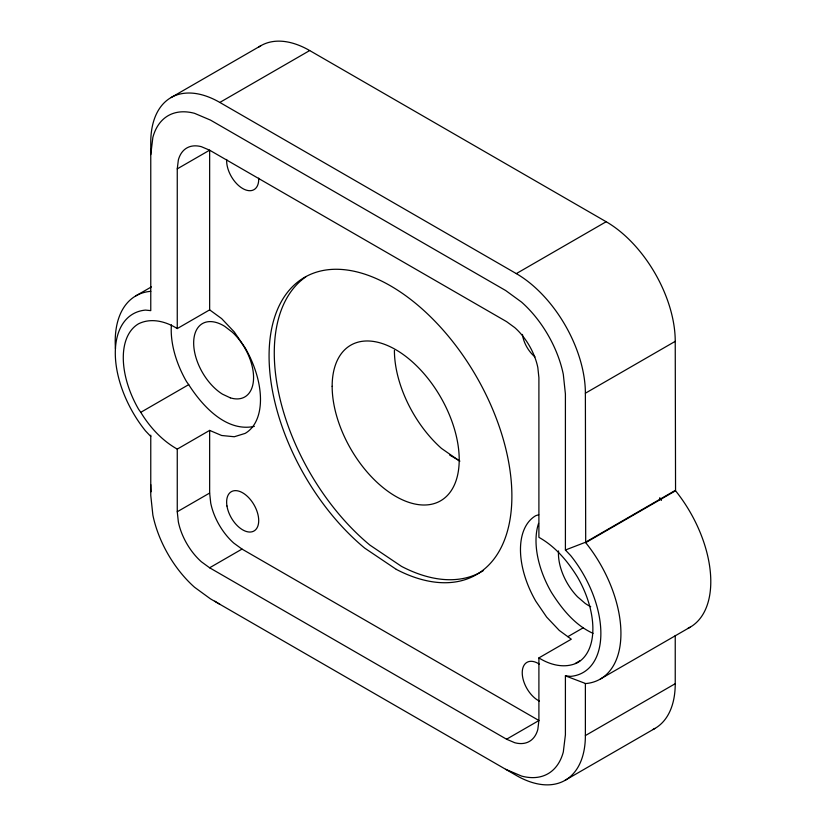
<?xml version="1.0" encoding="UTF-8"?>
<svg xmlns="http://www.w3.org/2000/svg" width="826" height="826" viewBox="0 0 826 826"><rect width="100%" height="100%" fill="white"/><g stroke="black" fill="none" stroke-linecap="round" stroke-linejoin="round"><path stroke-width="1.24" d="M150.766 154.586L152.862 137.415A83.426 48.166 60 0 1 194.575 113.338L210.496 120.1L505.677 290.525L521.598 302.14A83.426 48.166 60 0 1 563.311 374.385L565.407 393.981L565.407 550.013L570.673 555.578A85.408 49.312 60 0 1 570.673 676.36L565.407 675.844L565.407 734.82L563.311 751.99A83.426 48.166 60 0 1 521.598 776.079L505.677 769.305M177.26 168.865L209.649 150.167L209.649 309.864L177.26 328.572L177.26 168.865L178.344 160.007A46.122 26.628 60 0 1 201.399 146.698L209.618 150.187L506.555 321.624L514.763 327.612A46.122 26.628 60 0 1 537.829 367.56L538.903 377.668L538.903 537.334C555.351 546.502 567.761 561.288 577.529 577.147A74.103 42.787 60 0 1 577.529 662.71C564.891 668.823 550.271 665.095 538.903 657.899L571.303 639.2L559.305 630.455L546.667 617.105L535.816 601.225A74.103 42.787 60 0 1 535.816 515.661L538.717 514.763M170.992 97.592L260.851 45.719M150.766 436.458L145.49 430.883A85.408 49.312 60 0 1 145.49 310.101L150.766 310.628L150.766 142.309A97.664 56.385 60 0 1 219.83 102.434L309.688 50.551L606.17 221.729A97.664 56.385 60 0 1 675.234 341.345L675.554 490.768A99.647 57.531 60 0 1 687.944 628.359M135.846 295.863L151.385 286.901M177.26 328.572C165.902 321.459 151.272 317.514 138.634 323.751A74.103 42.787 60 0 0 138.634 409.324L140.781 412.319L188.71 384.648C202.401 406.072 226.303 432.359 254.356 426.381M140.781 412.319C149.816 427.218 162.01 440.526 177.26 449.107L209.649 430.398L221.647 435.498L234.285 436.748L245.136 433.402A74.103 42.787 60 0 0 245.136 347.839L234.285 331.949L221.647 318.609L209.649 309.864M219.83 102.434L516.312 273.613L606.17 221.729M538.903 657.899L538.903 720.54L537.829 729.399A46.122 26.628 60 0 1 514.763 742.719L506.555 739.218L209.618 567.782L201.399 561.794A46.122 26.628 60 0 1 178.344 521.856L177.26 511.748L209.649 493.05L209.649 430.398M209.618 567.782L242.008 549.083L538.944 720.52L506.555 739.218M565.407 675.844L585.696 683.577A99.647 57.531 60 0 0 585.696 542.651L585.376 393.217L675.234 341.345M675.234 490.427L585.376 542.31L565.407 550.013M585.696 542.651L675.554 490.768M567.844 636.67L583.373 627.708M575.392 663.402L579.842 660.821M600.285 679.075L690.154 627.192M150.766 435.168L150.766 495.435L152.862 515.032A83.426 48.166 60 0 0 194.575 587.276L210.496 598.881L516.312 775.449A97.664 56.385 60 0 0 585.376 735.574L675.234 683.691L675.234 635.473M565.149 780.281L655.008 728.408M150.766 291.392L150.446 291.361A99.647 57.531 60 0 0 115.475 348.706M459.845 461.228L441.487 448.415A89.838 51.862 60 0 1 394.405 350.389M593.058 633.356C574.855 625.158 561.794 608.783 551.355 592.263A74.103 42.787 60 0 1 538.562 523.416M449.685 455.085L459.586 460.784M242.008 549.083L233.789 543.095A46.122 26.628 60 0 1 210.733 503.158L209.649 493.05M188.71 384.648L186.562 381.653A74.103 42.787 60 0 1 171.416 324.855M585.376 683.546L585.376 735.574M177.26 449.107L177.26 511.748M258.786 47.02A97.664 56.385 60 0 1 309.688 50.551M516.312 273.613A97.664 56.385 60 0 1 585.376 393.217M219.83 604.271A97.664 56.385 60 0 1 214.822 601.173M151.024 491.738A97.664 56.385 60 0 1 150.766 484.655M675.234 683.691A97.664 56.385 60 0 1 652.839 729.544M590.714 606.687A42.363 24.46 60 0 1 585.107 603.341L577.519 596.806A42.363 24.46 60 0 1 558.541 550.942M659.582 498.326A71.17 41.083 60 0 1 661.316 500.205M659.788 497.871A71.934 41.527 60 0 1 661.543 499.761M483.509 570.487A171.684 99.12 60 0 1 401.519 566.388L369.934 545.129A171.684 99.12 60 0 1 305.816 276.865M258.683 178.137A22.684 13.092 60 0 1 242.576 188.462A22.684 13.092 60 0 1 226.675 159.449M534.959 356.873A22.684 13.092 60 0 1 522.435 334.427M539.409 701.129A22.684 13.092 60 0 1 522.239 672.839A22.684 13.092 60 0 1 539.244 664.083M230.278 397.822L222.493 394.178A42.363 24.46 60 0 1 193.687 341.685A42.363 24.46 60 0 1 224.734 326.342L232.447 332.3A42.363 24.46 60 0 1 253.551 378.835A42.363 24.46 60 0 1 230.278 397.822M396.315 569.393L364.731 548.134A171.684 99.12 60 0 1 293.839 285.362A171.684 99.12 60 0 1 497.913 422.747A171.684 99.12 60 0 1 396.315 569.393M332.155 386.32A89.838 51.862 60 0 0 427.445 504.862A89.838 51.862 60 0 0 427.445 377.812A89.838 51.862 60 0 0 332.155 386.32M226.964 506.008A22.684 13.092 60 0 0 253.324 531.335A22.684 13.092 60 0 0 247.728 496.684A22.684 13.092 60 0 0 226.964 506.008"/></g></svg>
